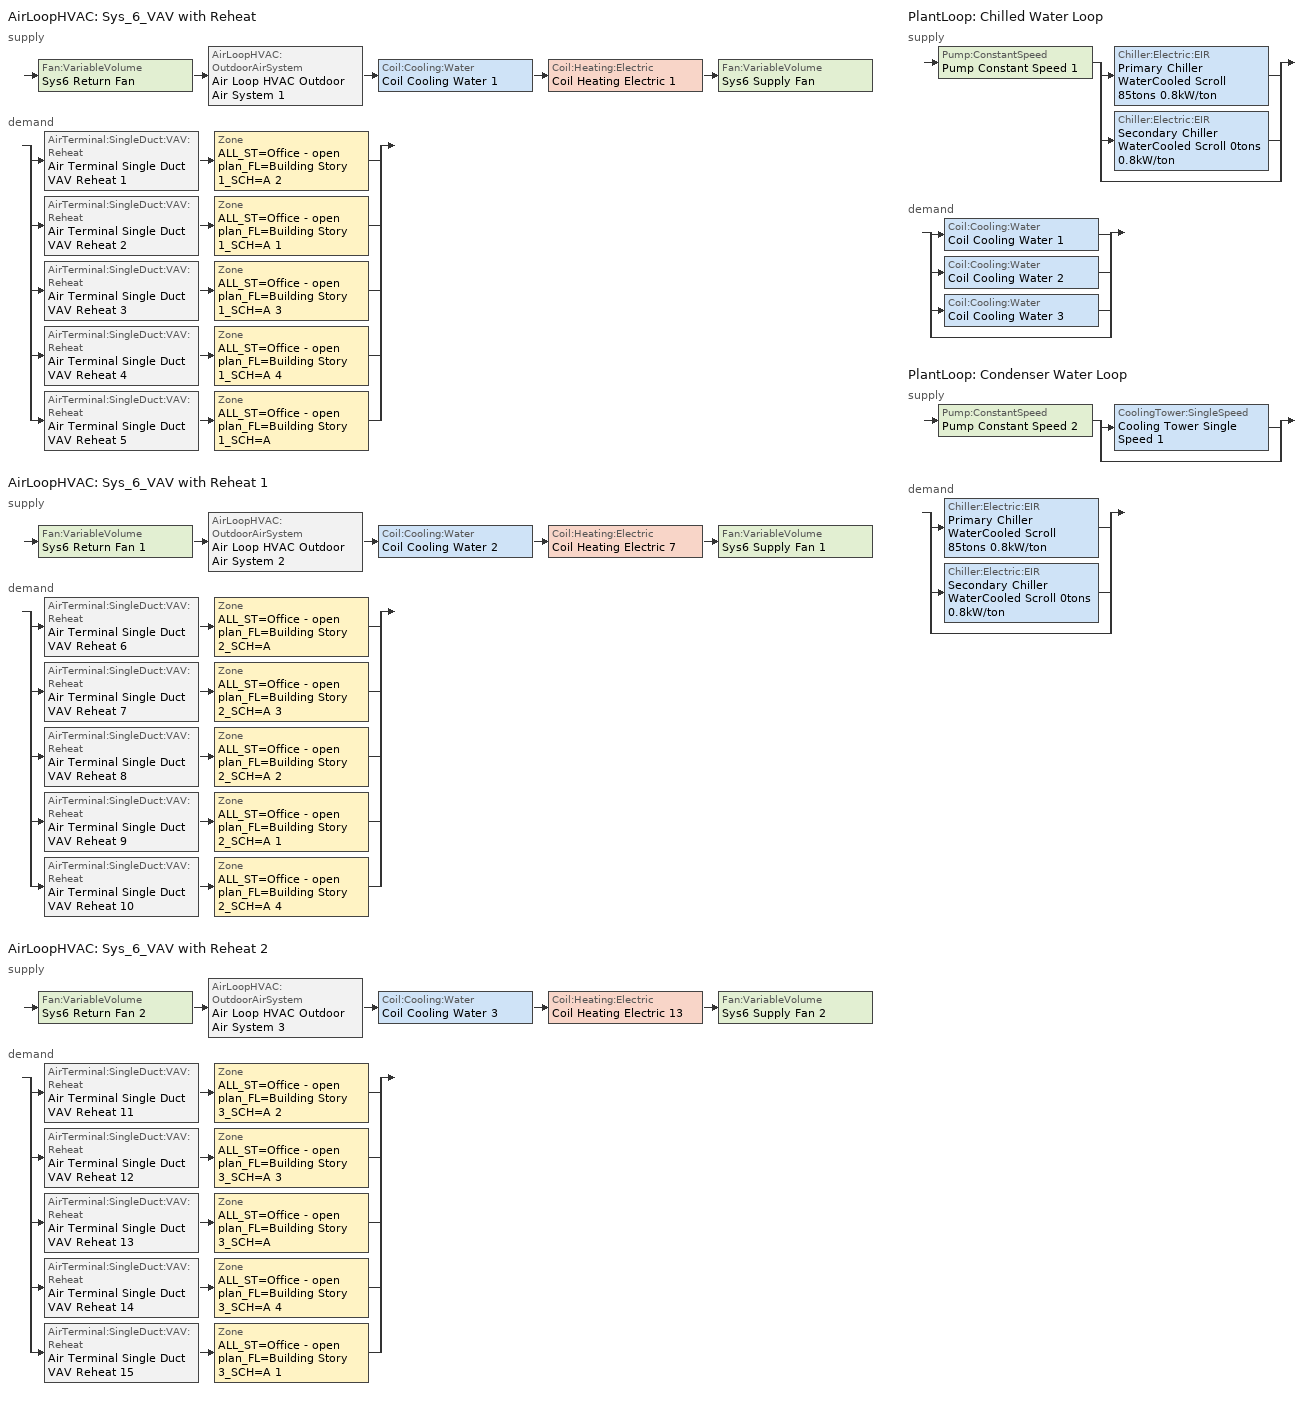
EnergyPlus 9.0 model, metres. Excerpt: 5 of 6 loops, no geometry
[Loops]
AirLoopHVAC 'Sys_6_VAV with Reheat'
 supply: Fan:VariableVolume 'Sys6 Return Fan' > AirLoopHVAC:OutdoorAirSystem 'Air Loop HVAC Outdoor Air System 1' > Coil:Cooling:Water 'Coil Cooling Water 1' > Coil:Heating:Electric 'Coil Heating Electric 1' > Fan:VariableVolume 'Sys6 Supply Fan'
 demand: split
  | AirTerminal:SingleDuct:VAV:Reheat 'Air Terminal Single Duct VAV Reheat 1' > Zone 'ALL_ST=Office - open plan_FL=Building Story 1_SCH=A 2'
  | AirTerminal:SingleDuct:VAV:Reheat 'Air Terminal Single Duct VAV Reheat 2' > Zone 'ALL_ST=Office - open plan_FL=Building Story 1_SCH=A 1'
  | AirTerminal:SingleDuct:VAV:Reheat 'Air Terminal Single Duct VAV Reheat 3' > Zone 'ALL_ST=Office - open plan_FL=Building Story 1_SCH=A 3'
  | AirTerminal:SingleDuct:VAV:Reheat 'Air Terminal Single Duct VAV Reheat 4' > Zone 'ALL_ST=Office - open plan_FL=Building Story 1_SCH=A 4'
  | AirTerminal:SingleDuct:VAV:Reheat 'Air Terminal Single Duct VAV Reheat 5' > Zone 'ALL_ST=Office - open plan_FL=Building Story 1_SCH=A'
AirLoopHVAC 'Sys_6_VAV with Reheat 1'
 supply: Fan:VariableVolume 'Sys6 Return Fan 1' > AirLoopHVAC:OutdoorAirSystem 'Air Loop HVAC Outdoor Air System 2' > Coil:Cooling:Water 'Coil Cooling Water 2' > Coil:Heating:Electric 'Coil Heating Electric 7' > Fan:VariableVolume 'Sys6 Supply Fan 1'
 demand: split
  | AirTerminal:SingleDuct:VAV:Reheat 'Air Terminal Single Duct VAV Reheat 6' > Zone 'ALL_ST=Office - open plan_FL=Building Story 2_SCH=A'
  | AirTerminal:SingleDuct:VAV:Reheat 'Air Terminal Single Duct VAV Reheat 7' > Zone 'ALL_ST=Office - open plan_FL=Building Story 2_SCH=A 3'
  | AirTerminal:SingleDuct:VAV:Reheat 'Air Terminal Single Duct VAV Reheat 8' > Zone 'ALL_ST=Office - open plan_FL=Building Story 2_SCH=A 2'
  | AirTerminal:SingleDuct:VAV:Reheat 'Air Terminal Single Duct VAV Reheat 9' > Zone 'ALL_ST=Office - open plan_FL=Building Story 2_SCH=A 1'
  | AirTerminal:SingleDuct:VAV:Reheat 'Air Terminal Single Duct VAV Reheat 10' > Zone 'ALL_ST=Office - open plan_FL=Building Story 2_SCH=A 4'
AirLoopHVAC 'Sys_6_VAV with Reheat 2'
 supply: Fan:VariableVolume 'Sys6 Return Fan 2' > AirLoopHVAC:OutdoorAirSystem 'Air Loop HVAC Outdoor Air System 3' > Coil:Cooling:Water 'Coil Cooling Water 3' > Coil:Heating:Electric 'Coil Heating Electric 13' > Fan:VariableVolume 'Sys6 Supply Fan 2'
 demand: split
  | AirTerminal:SingleDuct:VAV:Reheat 'Air Terminal Single Duct VAV Reheat 11' > Zone 'ALL_ST=Office - open plan_FL=Building Story 3_SCH=A 2'
  | AirTerminal:SingleDuct:VAV:Reheat 'Air Terminal Single Duct VAV Reheat 12' > Zone 'ALL_ST=Office - open plan_FL=Building Story 3_SCH=A 3'
  | AirTerminal:SingleDuct:VAV:Reheat 'Air Terminal Single Duct VAV Reheat 13' > Zone 'ALL_ST=Office - open plan_FL=Building Story 3_SCH=A'
  | AirTerminal:SingleDuct:VAV:Reheat 'Air Terminal Single Duct VAV Reheat 14' > Zone 'ALL_ST=Office - open plan_FL=Building Story 3_SCH=A 4'
  | AirTerminal:SingleDuct:VAV:Reheat 'Air Terminal Single Duct VAV Reheat 15' > Zone 'ALL_ST=Office - open plan_FL=Building Story 3_SCH=A 1'
PlantLoop 'Chilled Water Loop'
 supply: Pump:ConstantSpeed 'Pump Constant Speed 1' > split
  | Chiller:Electric:EIR 'Primary Chiller WaterCooled Scroll 85tons 0.8kW/ton'
  | Chiller:Electric:EIR 'Secondary Chiller WaterCooled Scroll 0tons 0.8kW/ton'
  | bypass
 demand: split
  | Coil:Cooling:Water 'Coil Cooling Water 1'
  | Coil:Cooling:Water 'Coil Cooling Water 2'
  | Coil:Cooling:Water 'Coil Cooling Water 3'
  | bypass
PlantLoop 'Condenser Water Loop'
 supply: Pump:ConstantSpeed 'Pump Constant Speed 2' > split
  | CoolingTower:SingleSpeed 'Cooling Tower Single Speed 1'
  | bypass
 demand: split
  | Chiller:Electric:EIR 'Primary Chiller WaterCooled Scroll 85tons 0.8kW/ton'
  | Chiller:Electric:EIR 'Secondary Chiller WaterCooled Scroll 0tons 0.8kW/ton'
  | bypass
[ZoneControl:Thermostat] Control Object Type 1=ThermostatSetpoint:DualSetpoint
Name | Zone or ZoneList | Control Type Schedule | Control Name 1
ALL_ST=Office - open plan_FL=Building Story 1_SCH=A Thermostat | ALL_ST=Office - open plan_FL=Building Story 1_SCH=A | ALL_ST=Office - open plan_FL=Building Story 1_SCH=A Thermostat Schedule | Space Function Office - open plan Thermostat 33
ALL_ST=Office - open plan_FL=Building Story 1_SCH=A 1 Thermostat | ALL_ST=Office - open plan_FL=Building Story 1_SCH=A 1 | ALL_ST=Office - open plan_FL=Building Story 1_SCH=A 1 Thermostat Schedule | Space Function Office - open plan Thermostat 39
ALL_ST=Office - open plan_FL=Building Story 1_SCH=A 2 Thermostat | ALL_ST=Office - open plan_FL=Building Story 1_SCH=A 2 | ALL_ST=Office - open plan_FL=Building Story 1_SCH=A 2 Thermostat Schedule | Space Function Office - open plan Thermostat 40
ALL_ST=Office - open plan_FL=Building Story 1_SCH=A 3 Thermostat | ALL_ST=Office - open plan_FL=Building Story 1_SCH=A 3 | ALL_ST=Office - open plan_FL=Building Story 1_SCH=A 3 Thermostat Schedule | Space Function Office - open plan Thermostat 44
ALL_ST=Office - open plan_FL=Building Story 1_SCH=A 4 Thermostat | ALL_ST=Office - open plan_FL=Building Story 1_SCH=A 4 | ALL_ST=Office - open plan_FL=Building Story 1_SCH=A 4 Thermostat Schedule | Space Function Office - open plan Thermostat 45
ALL_ST=Office - open plan_FL=Building Story 2_SCH=A Thermostat | ALL_ST=Office - open plan_FL=Building Story 2_SCH=A | ALL_ST=Office - open plan_FL=Building Story 2_SCH=A Thermostat Schedule | Space Function Office - open plan Thermostat 31
ALL_ST=Office - open plan_FL=Building Story 2_SCH=A 1 Thermostat | ALL_ST=Office - open plan_FL=Building Story 2_SCH=A 1 | ALL_ST=Office - open plan_FL=Building Story 2_SCH=A 1 Thermostat Schedule | Space Function Office - open plan Thermostat 35
ALL_ST=Office - open plan_FL=Building Story 2_SCH=A 2 Thermostat | ALL_ST=Office - open plan_FL=Building Story 2_SCH=A 2 | ALL_ST=Office - open plan_FL=Building Story 2_SCH=A 2 Thermostat Schedule | Space Function Office - open plan Thermostat 37
ALL_ST=Office - open plan_FL=Building Story 2_SCH=A 3 Thermostat | ALL_ST=Office - open plan_FL=Building Story 2_SCH=A 3 | ALL_ST=Office - open plan_FL=Building Story 2_SCH=A 3 Thermostat Schedule | Space Function Office - open plan Thermostat 38
ALL_ST=Office - open plan_FL=Building Story 2_SCH=A 4 Thermostat | ALL_ST=Office - open plan_FL=Building Story 2_SCH=A 4 | ALL_ST=Office - open plan_FL=Building Story 2_SCH=A 4 Thermostat Schedule | Space Function Office - open plan Thermostat 42
ALL_ST=Office - open plan_FL=Building Story 3_SCH=A Thermostat | ALL_ST=Office - open plan_FL=Building Story 3_SCH=A | ALL_ST=Office - open plan_FL=Building Story 3_SCH=A Thermostat Schedule | Space Function Office - open plan Thermostat 32
ALL_ST=Office - open plan_FL=Building Story 3_SCH=A 1 Thermostat | ALL_ST=Office - open plan_FL=Building Story 3_SCH=A 1 | ALL_ST=Office - open plan_FL=Building Story 3_SCH=A 1 Thermostat Schedule | Space Function Office - open plan Thermostat 34
ALL_ST=Office - open plan_FL=Building Story 3_SCH=A 2 Thermostat | ALL_ST=Office - open plan_FL=Building Story 3_SCH=A 2 | ALL_ST=Office - open plan_FL=Building Story 3_SCH=A 2 Thermostat Schedule | Space Function Office - open plan Thermostat 36
ALL_ST=Office - open plan_FL=Building Story 3_SCH=A 3 Thermostat | ALL_ST=Office - open plan_FL=Building Story 3_SCH=A 3 | ALL_ST=Office - open plan_FL=Building Story 3_SCH=A 3 Thermostat Schedule | Space Function Office - open plan Thermostat 41
ALL_ST=Office - open plan_FL=Building Story 3_SCH=A 4 Thermostat | ALL_ST=Office - open plan_FL=Building Story 3_SCH=A 4 | ALL_ST=Office - open plan_FL=Building Story 3_SCH=A 4 Thermostat Schedule | Space Function Office - open plan Thermostat 43
[ThermostatSetpoint:DualSetpoint] Heating Setpoint Temperature Schedule=NECB-A-Thermostat Setpoint-Heating; Cooling Setpoint Temperature Schedule=NECB-A-Thermostat Setpoint-Cooling
Space Function Office - open plan Thermostat 33; Space Function Office - open plan Thermostat 39; Space Function Office - open plan Thermostat 40; Space Function Office - open plan Thermostat 44; Space Function Office - open plan Thermostat 45; Space Function Office - open plan Thermostat 31; Space Function Office - open plan Thermostat 35; Space Function Office - open plan Thermostat 37; Space Function Office - open plan Thermostat 38; Space Function Office - open plan Thermostat 42; Space Function Office - open plan Thermostat 32; Space Function Office - open plan Thermostat 34; Space Function Office - open plan Thermostat 36; Space Function Office - open plan Thermostat 41; Space Function Office - open plan Thermostat 43
[AirTerminal:SingleDuct:VAV:Reheat] Availability Schedule=Always On Discrete; Maximum Air Flow Rate {m3/s}=Autosize; Zone Minimum Air Flow Input Method=Constant; Constant Minimum Air Flow Fraction=0.3; Maximum Hot Water or Steam Flow Rate {m3/s}=Autosize; Minimum Hot Water or Steam Flow Rate {m3/s}=0; Convergence Tolerance=0.001; Damper Heating Action=Normal; Maximum Flow per Zone Floor Area During Reheat {m3/s-m2}=Autocalculate; Maximum Flow Fraction During Reheat=0.5; Maximum Reheat Air Temperature {C}=43
Name | Fixed Minimum Air Flow Rate {m3/s} | Reheat Coil
Air Terminal Single Duct VAV Reheat 5 | 0.262507 | Coil Heating Electric 6
Air Terminal Single Duct VAV Reheat 2 | 0.414676 | Coil Heating Electric 3
Air Terminal Single Duct VAV Reheat 1 | 1.96707 | Coil Heating Electric 2
Air Terminal Single Duct VAV Reheat 3 | 0.262524 | Coil Heating Electric 4
Air Terminal Single Duct VAV Reheat 4 | 0.414676 | Coil Heating Electric 5
Air Terminal Single Duct VAV Reheat 6 | 1.96707 | Coil Heating Electric 8
Air Terminal Single Duct VAV Reheat 9 | 0.414676 | Coil Heating Electric 11
Air Terminal Single Duct VAV Reheat 8 | 0.262524 | Coil Heating Electric 10
Air Terminal Single Duct VAV Reheat 7 | 0.414676 | Coil Heating Electric 9
Air Terminal Single Duct VAV Reheat 10 | 0.262507 | Coil Heating Electric 12
Air Terminal Single Duct VAV Reheat 13 | 0.262524 | Coil Heating Electric 16
Air Terminal Single Duct VAV Reheat 15 | 0.262507 | Coil Heating Electric 18
Air Terminal Single Duct VAV Reheat 11 | 1.96707 | Coil Heating Electric 14
Air Terminal Single Duct VAV Reheat 12 | 0.414676 | Coil Heating Electric 15
Air Terminal Single Duct VAV Reheat 14 | 0.414676 | Coil Heating Electric 17
[Coil:Heating:Electric] Availability Schedule=Always On Discrete; Efficiency=1; Nominal Capacity {W}=Autosize
Coil Heating Electric 6; Coil Heating Electric 3; Coil Heating Electric 2; Coil Heating Electric 4; Coil Heating Electric 5; Coil Heating Electric 8; Coil Heating Electric 11; Coil Heating Electric 10; Coil Heating Electric 9; Coil Heating Electric 12; Coil Heating Electric 16; Coil Heating Electric 18; Coil Heating Electric 14; Coil Heating Electric 15; Coil Heating Electric 17; Coil Heating Electric 1; Coil Heating Electric 7; Coil Heating Electric 13
[ZoneHVAC:Baseboard:Convective:Electric] Availability Schedule=Always On Discrete; Heating Design Capacity {W}=Autosize; Efficiency=1
Zone HVAC Baseboard Convective Electric 5; Zone HVAC Baseboard Convective Electric 2; Zone HVAC Baseboard Convective Electric 1; Zone HVAC Baseboard Convective Electric 3; Zone HVAC Baseboard Convective Electric 4; Zone HVAC Baseboard Convective Electric 6; Zone HVAC Baseboard Convective Electric 9; Zone HVAC Baseboard Convective Electric 8; Zone HVAC Baseboard Convective Electric 7; Zone HVAC Baseboard Convective Electric 10; Zone HVAC Baseboard Convective Electric 13; Zone HVAC Baseboard Convective Electric 15; Zone HVAC Baseboard Convective Electric 11; Zone HVAC Baseboard Convective Electric 12; Zone HVAC Baseboard Convective Electric 14
[Zone equipment]
ALL_ST=Office - open plan_FL=Building Story 1_SCH=A: Air Terminal Single Duct VAV Reheat 5, Zone HVAC Baseboard Convective Electric 5
ALL_ST=Office - open plan_FL=Building Story 1_SCH=A 1: Air Terminal Single Duct VAV Reheat 2, Zone HVAC Baseboard Convective Electric 2
ALL_ST=Office - open plan_FL=Building Story 1_SCH=A 2: Air Terminal Single Duct VAV Reheat 1, Zone HVAC Baseboard Convective Electric 1
ALL_ST=Office - open plan_FL=Building Story 1_SCH=A 3: Air Terminal Single Duct VAV Reheat 3, Zone HVAC Baseboard Convective Electric 3
ALL_ST=Office - open plan_FL=Building Story 1_SCH=A 4: Air Terminal Single Duct VAV Reheat 4, Zone HVAC Baseboard Convective Electric 4
ALL_ST=Office - open plan_FL=Building Story 2_SCH=A: Air Terminal Single Duct VAV Reheat 6, Zone HVAC Baseboard Convective Electric 6
ALL_ST=Office - open plan_FL=Building Story 2_SCH=A 1: Air Terminal Single Duct VAV Reheat 9, Zone HVAC Baseboard Convective Electric 9
ALL_ST=Office - open plan_FL=Building Story 2_SCH=A 2: Air Terminal Single Duct VAV Reheat 8, Zone HVAC Baseboard Convective Electric 8
ALL_ST=Office - open plan_FL=Building Story 2_SCH=A 3: Air Terminal Single Duct VAV Reheat 7, Zone HVAC Baseboard Convective Electric 7
ALL_ST=Office - open plan_FL=Building Story 2_SCH=A 4: Air Terminal Single Duct VAV Reheat 10, Zone HVAC Baseboard Convective Electric 10
ALL_ST=Office - open plan_FL=Building Story 3_SCH=A: Air Terminal Single Duct VAV Reheat 13, Zone HVAC Baseboard Convective Electric 13
ALL_ST=Office - open plan_FL=Building Story 3_SCH=A 1: Air Terminal Single Duct VAV Reheat 15, Zone HVAC Baseboard Convective Electric 15
ALL_ST=Office - open plan_FL=Building Story 3_SCH=A 2: Air Terminal Single Duct VAV Reheat 11, Zone HVAC Baseboard Convective Electric 11
ALL_ST=Office - open plan_FL=Building Story 3_SCH=A 3: Air Terminal Single Duct VAV Reheat 12, Zone HVAC Baseboard Convective Electric 12
ALL_ST=Office - open plan_FL=Building Story 3_SCH=A 4: Air Terminal Single Duct VAV Reheat 14, Zone HVAC Baseboard Convective Electric 14
[Sizing:Zone] Zone Cooling Design Supply Air Temperature Input Method=SupplyAirTemperature; Zone Cooling Design Supply Air Temperature {C}=13; Zone Cooling Design Supply Air Temperature Difference {deltaC}=11.11; Zone Heating Design Supply Air Temperature Input Method=SupplyAirTemperature; Zone Heating Design Supply Air Temperature {C}=43; Zone Heating Design Supply Air Temperature Difference {deltaC}=11.11; Zone Cooling Design Supply Air Humidity Ratio {kgWater/kgDryAir}=0.0085; Zone Heating Design Supply Air Humidity Ratio {kgWater/kgDryAir}=0.008; Design Specification Outdoor Air Object=Space Function Office - open plan Ventilation; Zone Heating Sizing Factor=1.3; Zone Cooling Sizing Factor=1.1; Cooling Design Air Flow Method=DesignDay; Cooling Design Air Flow Rate {m3/s}=0; Cooling Minimum Air Flow per Zone Floor Area {m3/s-m2}=0.000762; Cooling Minimum Air Flow {m3/s}=0; Cooling Minimum Air Flow Fraction=0; Heating Design Air Flow Method=DesignDay; Heating Design Air Flow Rate {m3/s}=0; Heating Maximum Air Flow per Zone Floor Area {m3/s-m2}=0.002032; Heating Maximum Air Flow {m3/s}=0.141576; Heating Maximum Air Flow Fraction=0.3; Account for Dedicated Outdoor Air System=No
Name | Design Specification Zone Air Distribution Object
ALL_ST=Office - open plan_FL=Building Story 1_SCH=A | ALL_ST=Office - open plan_FL=Building Story 1_SCH=A Design Spec Zone Air Dist
ALL_ST=Office - open plan_FL=Building Story 1_SCH=A 1 | ALL_ST=Office - open plan_FL=Building Story 1_SCH=A 1 Design Spec Zone Air Dist
ALL_ST=Office - open plan_FL=Building Story 1_SCH=A 2 | ALL_ST=Office - open plan_FL=Building Story 1_SCH=A 2 Design Spec Zone Air Dist
ALL_ST=Office - open plan_FL=Building Story 1_SCH=A 3 | ALL_ST=Office - open plan_FL=Building Story 1_SCH=A 3 Design Spec Zone Air Dist
ALL_ST=Office - open plan_FL=Building Story 1_SCH=A 4 | ALL_ST=Office - open plan_FL=Building Story 1_SCH=A 4 Design Spec Zone Air Dist
ALL_ST=Office - open plan_FL=Building Story 2_SCH=A | ALL_ST=Office - open plan_FL=Building Story 2_SCH=A Design Spec Zone Air Dist
ALL_ST=Office - open plan_FL=Building Story 2_SCH=A 1 | ALL_ST=Office - open plan_FL=Building Story 2_SCH=A 1 Design Spec Zone Air Dist
ALL_ST=Office - open plan_FL=Building Story 2_SCH=A 2 | ALL_ST=Office - open plan_FL=Building Story 2_SCH=A 2 Design Spec Zone Air Dist
ALL_ST=Office - open plan_FL=Building Story 2_SCH=A 3 | ALL_ST=Office - open plan_FL=Building Story 2_SCH=A 3 Design Spec Zone Air Dist
ALL_ST=Office - open plan_FL=Building Story 2_SCH=A 4 | ALL_ST=Office - open plan_FL=Building Story 2_SCH=A 4 Design Spec Zone Air Dist
ALL_ST=Office - open plan_FL=Building Story 3_SCH=A | ALL_ST=Office - open plan_FL=Building Story 3_SCH=A Design Spec Zone Air Dist
ALL_ST=Office - open plan_FL=Building Story 3_SCH=A 1 | ALL_ST=Office - open plan_FL=Building Story 3_SCH=A 1 Design Spec Zone Air Dist
ALL_ST=Office - open plan_FL=Building Story 3_SCH=A 2 | ALL_ST=Office - open plan_FL=Building Story 3_SCH=A 2 Design Spec Zone Air Dist
ALL_ST=Office - open plan_FL=Building Story 3_SCH=A 3 | ALL_ST=Office - open plan_FL=Building Story 3_SCH=A 3 Design Spec Zone Air Dist
ALL_ST=Office - open plan_FL=Building Story 3_SCH=A 4 | ALL_ST=Office - open plan_FL=Building Story 3_SCH=A 4 Design Spec Zone Air Dist
[DesignSpecification:ZoneAirDistribution] Zone Air Distribution Effectiveness in Cooling Mode=1; Zone Air Distribution Effectiveness in Heating Mode=1
ALL_ST=Office - open plan_FL=Building Story 1_SCH=A Design Spec Zone Air Dist; ALL_ST=Office - open plan_FL=Building Story 1_SCH=A 1 Design Spec Zone Air Dist; ALL_ST=Office - open plan_FL=Building Story 1_SCH=A 2 Design Spec Zone Air Dist; ALL_ST=Office - open plan_FL=Building Story 1_SCH=A 3 Design Spec Zone Air Dist; ALL_ST=Office - open plan_FL=Building Story 1_SCH=A 4 Design Spec Zone Air Dist; ALL_ST=Office - open plan_FL=Building Story 2_SCH=A Design Spec Zone Air Dist; ALL_ST=Office - open plan_FL=Building Story 2_SCH=A 1 Design Spec Zone Air Dist; ALL_ST=Office - open plan_FL=Building Story 2_SCH=A 2 Design Spec Zone Air Dist; ALL_ST=Office - open plan_FL=Building Story 2_SCH=A 3 Design Spec Zone Air Dist; ALL_ST=Office - open plan_FL=Building Story 2_SCH=A 4 Design Spec Zone Air Dist; ALL_ST=Office - open plan_FL=Building Story 3_SCH=A Design Spec Zone Air Dist; ALL_ST=Office - open plan_FL=Building Story 3_SCH=A 1 Design Spec Zone Air Dist; ALL_ST=Office - open plan_FL=Building Story 3_SCH=A 2 Design Spec Zone Air Dist; ALL_ST=Office - open plan_FL=Building Story 3_SCH=A 3 Design Spec Zone Air Dist; ALL_ST=Office - open plan_FL=Building Story 3_SCH=A 4 Design Spec Zone Air Dist
[Controller:MechanicalVentilation] Demand Controlled Ventilation=No; System Outdoor Air Method=ZoneSum; Design Specification Outdoor Air Object Name 1=Space Function Office - open plan Ventilation; Design Specification Outdoor Air Object Name 2=Space Function Office - open plan Ventilation; Design Specification Outdoor Air Object Name 3=Space Function Office - open plan Ventilation; Design Specification Outdoor Air Object Name 4=Space Function Office - open plan Ventilation; Design Specification Outdoor Air Object Name 5=Space Function Office - open plan Ventilation
Name | Availability Schedule | Zone Name 1 | Design Specification Zone Air Distribution Object Name 1 | Zone Name 2 | Design Specification Zone Air Distribution Object Name 2 | Zone Name 3 | Design Specification Zone Air Distribution Object Name 3 | Zone Name 4 | Design Specification Zone Air Distribution Object Name 4 | Zone Name 5 | Design Specification Zone Air Distribution Object Name 5
Controller Mechanical Ventilation 1 | Sys_6_VAV with Reheat Occ Sch | ALL_ST=Office - open plan_FL=Building Story 1_SCH=A | ALL_ST=Office - open plan_FL=Building Story 1_SCH=A Design Spec Zone Air Dist | ALL_ST=Office - open plan_FL=Building Story 1_SCH=A 1 | ALL_ST=Office - open plan_FL=Building Story 1_SCH=A 1 Design Spec Zone Air Dist | ALL_ST=Office - open plan_FL=Building Story 1_SCH=A 2 | ALL_ST=Office - open plan_FL=Building Story 1_SCH=A 2 Design Spec Zone Air Dist | ALL_ST=Office - open plan_FL=Building Story 1_SCH=A 3 | ALL_ST=Office - open plan_FL=Building Story 1_SCH=A 3 Design Spec Zone Air Dist | ALL_ST=Office - open plan_FL=Building Story 1_SCH=A 4 | ALL_ST=Office - open plan_FL=Building Story 1_SCH=A 4 Design Spec Zone Air Dist
Controller Mechanical Ventilation 2 | Sys_6_VAV with Reheat 1 Occ Sch | ALL_ST=Office - open plan_FL=Building Story 2_SCH=A | ALL_ST=Office - open plan_FL=Building Story 2_SCH=A Design Spec Zone Air Dist | ALL_ST=Office - open plan_FL=Building Story 2_SCH=A 1 | ALL_ST=Office - open plan_FL=Building Story 2_SCH=A 1 Design Spec Zone Air Dist | ALL_ST=Office - open plan_FL=Building Story 2_SCH=A 2 | ALL_ST=Office - open plan_FL=Building Story 2_SCH=A 2 Design Spec Zone Air Dist | ALL_ST=Office - open plan_FL=Building Story 2_SCH=A 3 | ALL_ST=Office - open plan_FL=Building Story 2_SCH=A 3 Design Spec Zone Air Dist | ALL_ST=Office - open plan_FL=Building Story 2_SCH=A 4 | ALL_ST=Office - open plan_FL=Building Story 2_SCH=A 4 Design Spec Zone Air Dist
Controller Mechanical Ventilation 3 | Sys_6_VAV with Reheat 2 Occ Sch | ALL_ST=Office - open plan_FL=Building Story 3_SCH=A | ALL_ST=Office - open plan_FL=Building Story 3_SCH=A Design Spec Zone Air Dist | ALL_ST=Office - open plan_FL=Building Story 3_SCH=A 1 | ALL_ST=Office - open plan_FL=Building Story 3_SCH=A 1 Design Spec Zone Air Dist | ALL_ST=Office - open plan_FL=Building Story 3_SCH=A 2 | ALL_ST=Office - open plan_FL=Building Story 3_SCH=A 2 Design Spec Zone Air Dist | ALL_ST=Office - open plan_FL=Building Story 3_SCH=A 3 | ALL_ST=Office - open plan_FL=Building Story 3_SCH=A 3 Design Spec Zone Air Dist | ALL_ST=Office - open plan_FL=Building Story 3_SCH=A 4 | ALL_ST=Office - open plan_FL=Building Story 3_SCH=A 4 Design Spec Zone Air Dist
[DesignSpecification:OutdoorAir]
Space Function Office - open plan Ventilation: Outdoor Air Method=Sum; Outdoor Air Flow per Person {m3/s-person}=0; Outdoor Air Flow per Zone Floor Area {m3/s-m2}=0.0004318; Outdoor Air Flow per Zone {m3/s}=0; Outdoor Air Flow Air Changes per Hour {1/hr}=0
[AirLoopHVAC] Design Supply Air Flow Rate {m3/s}=AutoSize
Sys_6_VAV with Reheat; Sys_6_VAV with Reheat 1; Sys_6_VAV with Reheat 2
[Sizing:System] Type of Load to Size On=Sensible; Design Outdoor Air Flow Rate {m3/s}=Autosize; Central Heating Maximum System Air Flow Ratio=0.3; Preheat Design Temperature {C}=7; Preheat Design Humidity Ratio {kgWater/kgDryAir}=0.008; Precool Design Temperature {C}=12.8; Precool Design Humidity Ratio {kgWater/kgDryAir}=0.008; Central Cooling Design Supply Air Temperature {C}=13; Central Heating Design Supply Air Temperature {C}=13.1; Type of Zone Sum to Use=NonCoincident; 100% Outdoor Air in Cooling=No; 100% Outdoor Air in Heating=No; Central Cooling Design Supply Air Humidity Ratio {kgWater/kgDryAir}=0.0085; Central Heating Design Supply Air Humidity Ratio {kgWater/kgDryAir}=0.008; Cooling Supply Air Flow Rate Method=DesignDay; Cooling Supply Air Flow Rate {m3/s}=0; Cooling Supply Air Flow Rate Per Floor Area {m3/s-m2}=0.00996765; Cooling Fraction of Autosized Cooling Supply Air Flow Rate=1; Cooling Supply Air Flow Rate Per Unit Cooling Capacity {m3/s-W}=3.94755e-05; Heating Supply Air Flow Rate Method=DesignDay; Heating Supply Air Flow Rate {m3/s}=0; Heating Supply Air Flow Rate Per Floor Area {m3/s-m2}=0.00996765; Heating Fraction of Autosized Heating Supply Air Flow Rate=1; Heating Fraction of Autosized Cooling Supply Air Flow Rate=1; Heating Supply Air Flow Rate Per Unit Heating Capacity {m3/s-W}=3.15882e-05; System Outdoor Air Method=ZoneSum; Zone Maximum Outdoor Air Fraction=1; Cooling Design Capacity Method=CoolingDesignCapacity; Cooling Design Capacity {W}=Autosize; Cooling Design Capacity Per Floor Area {W/m2}=234.7; Fraction of Autosized Cooling Design Capacity=1; Heating Design Capacity Method=HeatingDesignCapacity; Heating Design Capacity {W}=Autosize; Heating Design Capacity Per Floor Area {W/m2}=157; Fraction of Autosized Heating Design Capacity=1; Central Cooling Capacity Control Method=OnOff
Sys_6_VAV with Reheat; Sys_6_VAV with Reheat 1; Sys_6_VAV with Reheat 2
[Controller:WaterCoil] Control Variable=Temperature; Action=Reverse; Actuator Variable=Flow; Controller Convergence Tolerance {deltaC}=Autosize; Maximum Actuated Flow {m3/s}=Autosize; Minimum Actuated Flow {m3/s}=0
Controller Water Coil 1; Controller Water Coil 2; Controller Water Coil 3
[Fan:VariableVolume] Maximum Flow Rate {m3/s}=AutoSize; Fan Power Minimum Flow Rate Input Method=Fraction; Fan Power Minimum Air Flow Rate {m3/s}=0; Motor In Airstream Fraction=1; Fan Power Coefficient 5=0
Name | Availability Schedule | Fan Total Efficiency | Pressure Rise {Pa} | Fan Power Minimum Flow Fraction | Motor Efficiency | Fan Power Coefficient 1 | Fan Power Coefficient 2 | Fan Power Coefficient 3 | Fan Power Coefficient 4
Sys6 Return Fan | Sys_6_VAV with Reheat Occ Sch | 0.299975 | 250 | 0.68 | 0.4615 | -2.4176 | 9.5874 | -11.559 | 5.4009
Sys6 Supply Fan | Sys_6_VAV with Reheat Occ Sch | 0.549965 | 1000 | 0.5 | 0.8461 | -4.1457 | 16.803 | -19.471 | 7.8488
Sys6 Return Fan 1 | Sys_6_VAV with Reheat 1 Occ Sch | 0.299975 | 250 | 0.68 | 0.4615 | -2.4176 | 9.5874 | -11.559 | 5.4009
Sys6 Supply Fan 1 | Sys_6_VAV with Reheat 1 Occ Sch | 0.549965 | 1000 | 0.5 | 0.8461 | -4.1457 | 16.803 | -19.471 | 7.8488
Sys6 Return Fan 2 | Sys_6_VAV with Reheat 2 Occ Sch | 0.299975 | 250 | 0.68 | 0.4615 | -2.4176 | 9.5874 | -11.559 | 5.4009
Sys6 Supply Fan 2 | Sys_6_VAV with Reheat 2 Occ Sch | 0.549965 | 1000 | 0.5 | 0.8461 | -4.1457 | 16.803 | -19.471 | 7.8488
[SetpointManager:MixedAir] Control Variable=Temperature
Node 57 OS Default SPM; Node 56 OS Default SPM; Node 55 OS Default SPM; Node 54 OS Default SPM; Node 84 OS Default SPM; Node 83 OS Default SPM; Node 82 OS Default SPM; Node 81 OS Default SPM; Node 111 OS Default SPM; Node 110 OS Default SPM; Node 109 OS Default SPM; Node 108 OS Default SPM
[Controller:OutdoorAir] Minimum Outdoor Air Flow Rate {m3/s}=Autosize; Maximum Outdoor Air Flow Rate {m3/s}=Autosize; Economizer Control Type=DifferentialEnthalpy; Economizer Control Action Type=ModulateFlow; Lockout Type=NoLockout; Minimum Limit Type=FixedMinimum; High Humidity Control=No; Control High Indoor Humidity Based on Outdoor Humidity Ratio=Yes; Heat Recovery Bypass Control Type=BypassWhenWithinEconomizerLimits
Name | Minimum Outdoor Air Schedule | Mechanical Ventilation Controller
Controller Outdoor Air 1 | Sys_6_VAV with Reheat Occ Sch | Controller Mechanical Ventilation 1
Controller Outdoor Air 2 | Sys_6_VAV with Reheat 1 Occ Sch | Controller Mechanical Ventilation 2
Controller Outdoor Air 3 | Sys_6_VAV with Reheat 2 Occ Sch | Controller Mechanical Ventilation 3
[Coil:Cooling:Water] Availability Schedule=Always On Discrete; Design Water Flow Rate {m3/s}=Autosize; Design Air Flow Rate {m3/s}=Autosize; Design Inlet Water Temperature {C}=Autosize; Design Inlet Air Temperature {C}=Autosize; Design Outlet Air Temperature {C}=Autosize; Design Inlet Air Humidity Ratio {kgWater/kgDryAir}=Autosize; Design Outlet Air Humidity Ratio {kgWater/kgDryAir}=Autosize; Type of Analysis=SimpleAnalysis; Heat Exchanger Configuration=CrossFlow
Coil Cooling Water 1; Coil Cooling Water 2; Coil Cooling Water 3
[SetpointManager:Scheduled] Control Variable=Temperature
Name | Schedule
Setpoint Manager Scheduled 3 | Supply Air Temp
Setpoint Manager Scheduled 4 | Supply Air Temp 1
Setpoint Manager Scheduled 5 | Supply Air Temp 2
Setpoint Manager Scheduled 1 | CHW Temp
Setpoint Manager Scheduled 2 | CW Temp
[PlantLoop] Fluid Type=Water; Maximum Loop Temperature {C}=100; Minimum Loop Temperature {C}=0; Maximum Loop Flow Rate {m3/s}=Autosize; Minimum Loop Flow Rate {m3/s}=0; Plant Loop Volume {m3}=Autocalculate; Load Distribution Scheme=Optimal; Plant Loop Demand Calculation Scheme=SingleSetpoint
Name | Plant Equipment Operation Scheme
Chilled Water Loop | Chilled Water Loop Operation Schemes
Condenser Water Loop | Condenser Water Loop Operation Schemes
[Sizing:Plant] Loop Design Temperature Difference {deltaC}=6; Sizing Option=NonCoincident; Zone Timesteps in Averaging Window=1; Coincident Sizing Factor Mode=None
Name | Loop Type | Design Loop Exit Temperature {C}
Chilled Water Loop | Cooling | 7
Condenser Water Loop | Condenser | 29
[Pump:ConstantSpeed] Design Flow Rate {m3/s}=Autosize; Design Pump Head {Pa}=179352; Design Power Consumption {W}=Autosize; Fraction of Motor Inefficiencies to Fluid Stream=0; Pump Control Type=Intermittent; Design Power Sizing Method=PowerPerFlowPerPressure; Design Electric Power per Unit Flow Rate {W/(m3/s)}=348701.1; Design Shaft Power per Unit Flow Rate per Unit Head=1.28205
Name | Motor Efficiency
Pump Constant Speed 1 | 0.895
Pump Constant Speed 2 | 0.917
[Chiller:Electric:EIR] Reference Leaving Chilled Water Temperature {C}=6.67; Reference Entering Condenser Fluid Temperature {C}=29.4; Reference Chilled Water Flow Rate {m3/s}=Autosize; Reference Condenser Fluid Flow Rate {m3/s}=Autosize; Cooling Capacity Function of Temperature Curve=WaterCooled_Scroll_CAPFT_NECB2011; Electric Input to Cooling Output Ratio Function of Temperature Curve=WaterCooled_Scroll_EIRFT_NECB2011; Electric Input to Cooling Output Ratio Function of Part Load Ratio Curve=WaterCooled_Scroll_EIRFPLR_NECB2011; Minimum Part Load Ratio=0.25; Maximum Part Load Ratio=1; Optimum Part Load Ratio=1; Minimum Unloading Ratio=0.25; Condenser Type=WaterCooled; Condenser Fan Power Ratio {W/W}=0; Fraction of Compressor Electric Consumption Rejected by Condenser=1; Leaving Chilled Water Lower Temperature Limit {C}=2; Chiller Flow Mode=LeavingSetpointModulated; Sizing Factor=1
Name | Reference Capacity {W} | Reference COP {W/W}
Primary Chiller WaterCooled Scroll 85tons 0.8kW/ton | 298904 | 4.54393
Secondary Chiller WaterCooled Scroll 0tons 0.8kW/ton | 0.001 | 4.5032
[PlantEquipmentOperationSchemes] Control Scheme Object Type 1=PlantEquipmentOperation:CoolingLoad; Control Scheme Schedule Name 1=Always On Discrete
Name | Control Scheme Name 1
Chilled Water Loop Operation Schemes | Chilled Water Loop Cooling Operation Scheme
Condenser Water Loop Operation Schemes | Condenser Water Loop Cooling Operation Scheme
[PlantEquipmentOperation:CoolingLoad] Load Range Lower Limit 1 {W}=0; Load Range Upper Limit 1 {W}=1000000000
Name | Range Equipment List Name 1
Chilled Water Loop Cooling Operation Scheme | Chilled Water Loop Cooling Equipment List
Condenser Water Loop Cooling Operation Scheme | Condenser Water Loop Cooling Equipment List
[PlantEquipmentList]
Chilled Water Loop Cooling Equipment List: Chiller:Electric:EIR, Primary Chiller WaterCooled Scroll 85tons 0.8kW/ton, Chiller:Electric:EIR, Secondary Chiller WaterCooled Scroll 0tons 0.8kW/ton
Condenser Water Loop Cooling Equipment List: CoolingTower:SingleSpeed, Cooling Tower Single Speed 1
[CoolingTower:SingleSpeed]
Cooling Tower Single Speed 1: Design Water Flow Rate {m3/s}=Autosize; Design Air Flow Rate {m3/s}=Autosize; Design Fan Power {W}=5470.27; Design U-Factor Times Area Value {W/K}=Autosize; Free Convection Air Flow Rate {m3/s}=Autosize; Free Convection Air Flow Rate Sizing Factor=0.1; Free Convection U-Factor Times Area Value {W/K}=Autosize; Free Convection U-Factor Times Area Value Sizing Factor=0.1; Performance Input Method=UFactorTimesAreaAndDesignWaterFlowRate; Heat Rejection Capacity and Nominal Capacity Sizing Ratio=1.25; Free Convection Capacity {W}=0; Free Convection Nominal Capacity Sizing Factor=0.1; Design Inlet Air Dry-Bulb Temperature {C}=24; Design Inlet Air Wet-Bulb Temperature {C}=24; Design Approach Temperature {deltaC}=5; Design Range Temperature {deltaC}=5; Basin Heater Capacity {W/K}=0; Basin Heater Setpoint Temperature {C}=2; Evaporation Loss Mode=LossFactor; Evaporation Loss Factor {percent/K}=0.2; Drift Loss Percent {percent}=0.008; Blowdown Calculation Mode=ConcentrationRatio; Blowdown Concentration Ratio=3; Capacity Control=FanCycling; Number of Cells=1; Cell Control=MinimalCell; Cell Minimum  Water Flow Rate Fraction=0.33; Cell Maximum Water Flow Rate Fraction=2.5; Sizing Factor=1
[Schedule:Compact]
ALL_ST=Office - open plan_FL=Building Story 1_SCH=A Thermostat Schedule; ALL_ST=Office - open plan_FL=Building Story 1_SCH=A 1 Thermostat Schedule; ALL_ST=Office - open plan_FL=Building Story 1_SCH=A 2 Thermostat Schedule; ALL_ST=Office - open plan_FL=Building Story 1_SCH=A 3 Thermostat Schedule; ALL_ST=Office - open plan_FL=Building Story 1_SCH=A 4 Thermostat Schedule; ALL_ST=Office - open plan_FL=Building Story 2_SCH=A Thermostat Schedule; ALL_ST=Office - open plan_FL=Building Story 2_SCH=A 1 Thermostat Schedule; ALL_ST=Office - open plan_FL=Building Story 2_SCH=A 2 Thermostat Schedule; ALL_ST=Office - open plan_FL=Building Story 2_SCH=A 3 Thermostat Schedule; ALL_ST=Office - open plan_FL=Building Story 2_SCH=A 4 Thermostat Schedule; ALL_ST=Office - open plan_FL=Building Story 3_SCH=A Thermostat Schedule; ALL_ST=Office - open plan_FL=Building Story 3_SCH=A 1 Thermostat Schedule; ALL_ST=Office - open plan_FL=Building Story 3_SCH=A 2 Thermostat Schedule; ALL_ST=Office - open plan_FL=Building Story 3_SCH=A 3 Thermostat Schedule; ALL_ST=Office - open plan_FL=Building Story 3_SCH=A 4 Thermostat Schedule: Through: 12/31, For: AllDays, Until: 24:00, 4
[Schedule:Day:Interval]
NECB-A-Thermostat Setpoint-Heating Sun|Hol Day; NECB-A-Thermostat Setpoint-Heating Sat Day: No, 24:00, 18
NECB-A-Thermostat Setpoint-Heating Default|Wkdy Day; NECB-A-Thermostat Setpoint-Heating Default: No, 06:00, 18, 07:00, 20, 21:00, 22, 24:00, 18
NECB-A-Thermostat Setpoint-Cooling Sun|Hol Day; NECB-A-Thermostat Setpoint-Cooling Sat Day: No, 24:00, 35
NECB-A-Thermostat Setpoint-Cooling Default|Wkdy Day; NECB-A-Thermostat Setpoint-Cooling Default: No, 06:00, 35, 21:00, 24, 24:00, 35
Sys_6_VAV with Reheat Occ Sch Sunday; Sys_6_VAV with Reheat Occ Sch Saturday; Sys_6_VAV with Reheat 1 Occ Sch Sunday; Sys_6_VAV with Reheat 1 Occ Sch Saturday; Sys_6_VAV with Reheat 2 Occ Sch Sunday; Sys_6_VAV with Reheat 2 Occ Sch Saturday: No, 24:00, 0
Sys_6_VAV with Reheat Occ Sch Monday; Sys_6_VAV with Reheat Occ Sch Tuesday; Sys_6_VAV with Reheat Occ Sch Wednesday; Sys_6_VAV with Reheat Occ Sch Thursday; Sys_6_VAV with Reheat Occ Sch Friday; Sys_6_VAV with Reheat 1 Occ Sch Monday; Sys_6_VAV with Reheat 1 Occ Sch Tuesday; Sys_6_VAV with Reheat 1 Occ Sch Wednesday; Sys_6_VAV with Reheat 1 Occ Sch Thursday; Sys_6_VAV with Reheat 1 Occ Sch Friday; Sys_6_VAV with Reheat 2 Occ Sch Monday; Sys_6_VAV with Reheat 2 Occ Sch Tuesday; Sys_6_VAV with Reheat 2 Occ Sch Wednesday; Sys_6_VAV with Reheat 2 Occ Sch Thursday; Sys_6_VAV with Reheat 2 Occ Sch Friday: No, 08:00, 0, 19:00, 1, 24:00, 0
Sys_6_VAV with Reheat Occ Sch Default; Sys_6_VAV with Reheat Occ Sch Summer Design Day; Sys_6_VAV with Reheat Occ Sch Winter Design Day; Sys_6_VAV with Reheat 1 Occ Sch Default; Sys_6_VAV with Reheat 1 Occ Sch Summer Design Day; Sys_6_VAV with Reheat 1 Occ Sch Winter Design Day; Sys_6_VAV with Reheat 2 Occ Sch Default; Sys_6_VAV with Reheat 2 Occ Sch Summer Design Day; Sys_6_VAV with Reheat 2 Occ Sch Winter Design Day: No, 24:00, 1
satCHW Temp 1; Schedule Day 3; sunCHW Temp 1; wkdCHW Temp 1: No, 01:00, 7, 02:00, 7, 03:00, 7, 04:00, 7, 05:00, 7, 06:00, 7, 07:00, 7, 08:00, 7, 09:00, 7, 10:00, 7, 11:00, 7, 12:00, 7, 13:00, 7, 14:00, 7, 15:00, 7, 16:00, 7, 17:00, 7, 18:00, 7, 19:00, 7, 20:00, 7, 21:00, 7, 22:00, 7, 23:00, 7, 24:00, 7
satCW Temp 1; Schedule Day 4; sunCW Temp 1; wkdCW Temp 1: No, 01:00, 29, 02:00, 29, 03:00, 29, 04:00, 29, 05:00, 29, 06:00, 29, 07:00, 29, 08:00, 29, 09:00, 29, 10:00, 29, 11:00, 29, 12:00, 29, 13:00, 29, 14:00, 29, 15:00, 29, 16:00, 29, 17:00, 29, 18:00, 29, 19:00, 29, 20:00, 29, 21:00, 29, 22:00, 29, 23:00, 29, 24:00, 29
Supply Air Temp Default; Supply Air Temp Default 1; Supply Air Temp Default 2: No, 24:00, 13
[Schedule:Week:Daily]
NECB-A-Thermostat Setpoint-Heating Week Rule - Jan1-Dec31: NECB-A-Thermostat Setpoint-Heating Sun|Hol Day, NECB-A-Thermostat Setpoint-Heating Default|Wkdy Day, NECB-A-Thermostat Setpoint-Heating Default|Wkdy Day, NECB-A-Thermostat Setpoint-Heating Default|Wkdy Day, NECB-A-Thermostat Setpoint-Heating Default|Wkdy Day, NECB-A-Thermostat Setpoint-Heating Default|Wkdy Day, NECB-A-Thermostat Setpoint-Heating Sat Day, NECB-A-Thermostat Setpoint-Heating Default, NECB-A-Thermostat Setpoint-Heating Default, NECB-A-Thermostat Setpoint-Heating Default, NECB-A-Thermostat Setpoint-Heating Default, NECB-A-Thermostat Setpoint-Heating Default
NECB-A-Thermostat Setpoint-Cooling Week Rule - Jan1-Dec31: NECB-A-Thermostat Setpoint-Cooling Sun|Hol Day, NECB-A-Thermostat Setpoint-Cooling Default|Wkdy Day, NECB-A-Thermostat Setpoint-Cooling Default|Wkdy Day, NECB-A-Thermostat Setpoint-Cooling Default|Wkdy Day, NECB-A-Thermostat Setpoint-Cooling Default|Wkdy Day, NECB-A-Thermostat Setpoint-Cooling Default|Wkdy Day, NECB-A-Thermostat Setpoint-Cooling Sat Day, NECB-A-Thermostat Setpoint-Cooling Default, NECB-A-Thermostat Setpoint-Cooling Default, NECB-A-Thermostat Setpoint-Cooling Default, NECB-A-Thermostat Setpoint-Cooling Default, NECB-A-Thermostat Setpoint-Cooling Default
Sys_6_VAV with Reheat Occ Sch Week Rule - Jan1-Dec31: Sys_6_VAV with Reheat Occ Sch Sunday, Sys_6_VAV with Reheat Occ Sch Monday, Sys_6_VAV with Reheat Occ Sch Tuesday, Sys_6_VAV with Reheat Occ Sch Wednesday, Sys_6_VAV with Reheat Occ Sch Thursday, Sys_6_VAV with Reheat Occ Sch Friday, Sys_6_VAV with Reheat Occ Sch Saturday, Sys_6_VAV with Reheat Occ Sch Default, Sys_6_VAV with Reheat Occ Sch Summer Design Day, Sys_6_VAV with Reheat Occ Sch Winter Design Day, Sys_6_VAV with Reheat Occ Sch Default, Sys_6_VAV with Reheat Occ Sch Default
Sys_6_VAV with Reheat 1 Occ Sch Week Rule - Jan1-Dec31: Sys_6_VAV with Reheat 1 Occ Sch Sunday, Sys_6_VAV with Reheat 1 Occ Sch Monday, Sys_6_VAV with Reheat 1 Occ Sch Tuesday, Sys_6_VAV with Reheat 1 Occ Sch Wednesday, Sys_6_VAV with Reheat 1 Occ Sch Thursday, Sys_6_VAV with Reheat 1 Occ Sch Friday, Sys_6_VAV with Reheat 1 Occ Sch Saturday, Sys_6_VAV with Reheat 1 Occ Sch Default, Sys_6_VAV with Reheat 1 Occ Sch Summer Design Day, Sys_6_VAV with Reheat 1 Occ Sch Winter Design Day, Sys_6_VAV with Reheat 1 Occ Sch Default, Sys_6_VAV with Reheat 1 Occ Sch Default
Sys_6_VAV with Reheat 2 Occ Sch Week Rule - Jan1-Dec31: Sys_6_VAV with Reheat 2 Occ Sch Sunday, Sys_6_VAV with Reheat 2 Occ Sch Monday, Sys_6_VAV with Reheat 2 Occ Sch Tuesday, Sys_6_VAV with Reheat 2 Occ Sch Wednesday, Sys_6_VAV with Reheat 2 Occ Sch Thursday, Sys_6_VAV with Reheat 2 Occ Sch Friday, Sys_6_VAV with Reheat 2 Occ Sch Saturday, Sys_6_VAV with Reheat 2 Occ Sch Default, Sys_6_VAV with Reheat 2 Occ Sch Summer Design Day, Sys_6_VAV with Reheat 2 Occ Sch Winter Design Day, Sys_6_VAV with Reheat 2 Occ Sch Default, Sys_6_VAV with Reheat 2 Occ Sch Default
CHW Temp Week Rule - Jan1-Dec31: sunCHW Temp 1, wkdCHW Temp 1, wkdCHW Temp 1, wkdCHW Temp 1, wkdCHW Temp 1, wkdCHW Temp 1, satCHW Temp 1, Schedule Day 3, Schedule Day 3, Schedule Day 3, Schedule Day 3, Schedule Day 3
CW Temp Week Rule - Jan1-Dec31: sunCW Temp 1, wkdCW Temp 1, wkdCW Temp 1, wkdCW Temp 1, wkdCW Temp 1, wkdCW Temp 1, satCW Temp 1, Schedule Day 4, Schedule Day 4, Schedule Day 4, Schedule Day 4, Schedule Day 4
Supply Air Temp Week Rule - Jan1-Dec31: Supply Air Temp Default, Supply Air Temp Default, Supply Air Temp Default, Supply Air Temp Default, Supply Air Temp Default, Supply Air Temp Default, Supply Air Temp Default, Supply Air Temp Default, Supply Air Temp Default, Supply Air Temp Default, Supply Air Temp Default, Supply Air Temp Default
Supply Air Temp 1 Week Rule - Jan1-Dec31: Supply Air Temp Default 1, Supply Air Temp Default 1, Supply Air Temp Default 1, Supply Air Temp Default 1, Supply Air Temp Default 1, Supply Air Temp Default 1, Supply Air Temp Default 1, Supply Air Temp Default 1, Supply Air Temp Default 1, Supply Air Temp Default 1, Supply Air Temp Default 1, Supply Air Temp Default 1
Supply Air Temp 2 Week Rule - Jan1-Dec31: Supply Air Temp Default 2, Supply Air Temp Default 2, Supply Air Temp Default 2, Supply Air Temp Default 2, Supply Air Temp Default 2, Supply Air Temp Default 2, Supply Air Temp Default 2, Supply Air Temp Default 2, Supply Air Temp Default 2, Supply Air Temp Default 2, Supply Air Temp Default 2, Supply Air Temp Default 2
[Schedule:Year]
NECB-A-Thermostat Setpoint-Heating: NECB-A-Thermostat Setpoint-Heating Week Rule - Jan1-Dec31, 1, 1, 12, 31
NECB-A-Thermostat Setpoint-Cooling: NECB-A-Thermostat Setpoint-Cooling Week Rule - Jan1-Dec31, 1, 1, 12, 31
Sys_6_VAV with Reheat Occ Sch: Sys_6_VAV with Reheat Occ Sch Week Rule - Jan1-Dec31, 1, 1, 12, 31
Sys_6_VAV with Reheat 1 Occ Sch: Sys_6_VAV with Reheat 1 Occ Sch Week Rule - Jan1-Dec31, 1, 1, 12, 31
Sys_6_VAV with Reheat 2 Occ Sch: Sys_6_VAV with Reheat 2 Occ Sch Week Rule - Jan1-Dec31, 1, 1, 12, 31
CHW Temp: CHW Temp Week Rule - Jan1-Dec31, 1, 1, 12, 31
CW Temp: CW Temp Week Rule - Jan1-Dec31, 1, 1, 12, 31
Supply Air Temp: Supply Air Temp Week Rule - Jan1-Dec31, 1, 1, 12, 31
Supply Air Temp 1: Supply Air Temp 1 Week Rule - Jan1-Dec31, 1, 1, 12, 31
Supply Air Temp 2: Supply Air Temp 2 Week Rule - Jan1-Dec31, 1, 1, 12, 31
[Schedule:Constant]
Always On Discrete: Hourly Value=1
[Curve:Biquadratic] Minimum Value of x {BasedOnField A2}=5; Maximum Value of x {BasedOnField A2}=10; Minimum Value of y {BasedOnField A3}=24; Maximum Value of y {BasedOnField A3}=35
Name | Coefficient1 Constant | Coefficient2 x | Coefficient3 x**2 | Coefficient4 y | Coefficient5 y**2 | Coefficient6 x*y
WaterCooled_Scroll_CAPFT_NECB2011 | 0.94418 | 0.0337102 | 9.75564e-05 | -0.00322114 | -4.91832e-05 | -0.000177584
WaterCooled_Scroll_EIRFT_NECB2011 | 0.727393 | -0.0118922 | 0.000541177 | 0.00187934 | 0.000473461 | -0.000711472
[Curve:Quadratic]
WaterCooled_Scroll_EIRFPLR_NECB2011: Coefficient1 Constant=0.04412; Coefficient2 x=0.640367; Coefficient3 x**2=0.319555; Minimum Value of x {BasedOnField A2}=0; Maximum Value of x {BasedOnField A2}=1
